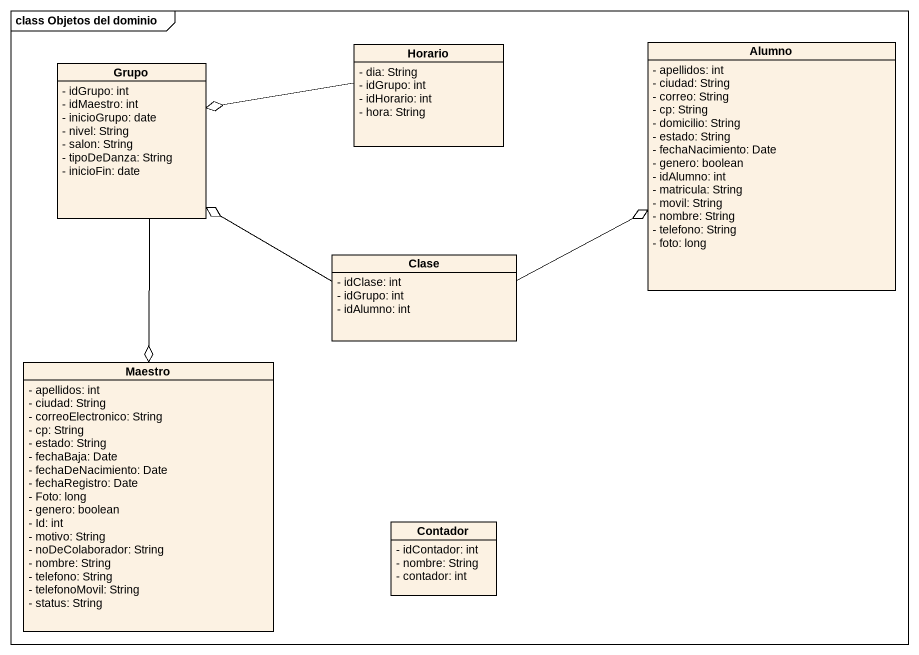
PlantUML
@startuml
mainframe class Objetos del dominio
hide circle
hide empty members
skinparam classAttributeIconSize 0
class Grupo {
  - idGrupo: int
  - idMaestro: int
  - inicioGrupo: date
  - nivel: String
  - salon: String
  - tipoDeDanza: String
  - inicioFin: date
}
class Horario {
  - dia: String
  - idGrupo: int
  - idHorario: int
  - hora: String
}
class Alumno {
  - apellidos: int
  - ciudad: String
  - correo: String
  - cp: String
  - domicilio: String
  - estado: String
  - fechaNacimiento: Date
  - genero: boolean
  - idAlumno: int
  - matricula: String
  - movil: String
  - nombre: String
  - telefono: String
  - foto: long
}
class Clase {
  - idClase: int
  - idGrupo: int
  - idAlumno: int
}
class Maestro {
  - apellidos: int
  - ciudad: String
  - correoElectronico: String
  - cp: String
  - estado: String
  - fechaBaja: Date
  - fechaDeNacimiento: Date
  - fechaRegistro: Date
  - Foto: long
  - genero: boolean
  - Id: int
  - motivo: String
  - noDeColaborador: String
  - nombre: String
  - telefono: String
  - telefonoMovil: String
  - status: String
}
class Contador {
  - idContador: int
  - nombre: String
  - contador: int
}
Grupo --o Maestro
Horario -left-o Grupo
Clase -left-o Grupo
Clase -right-o Alumno
@enduml
